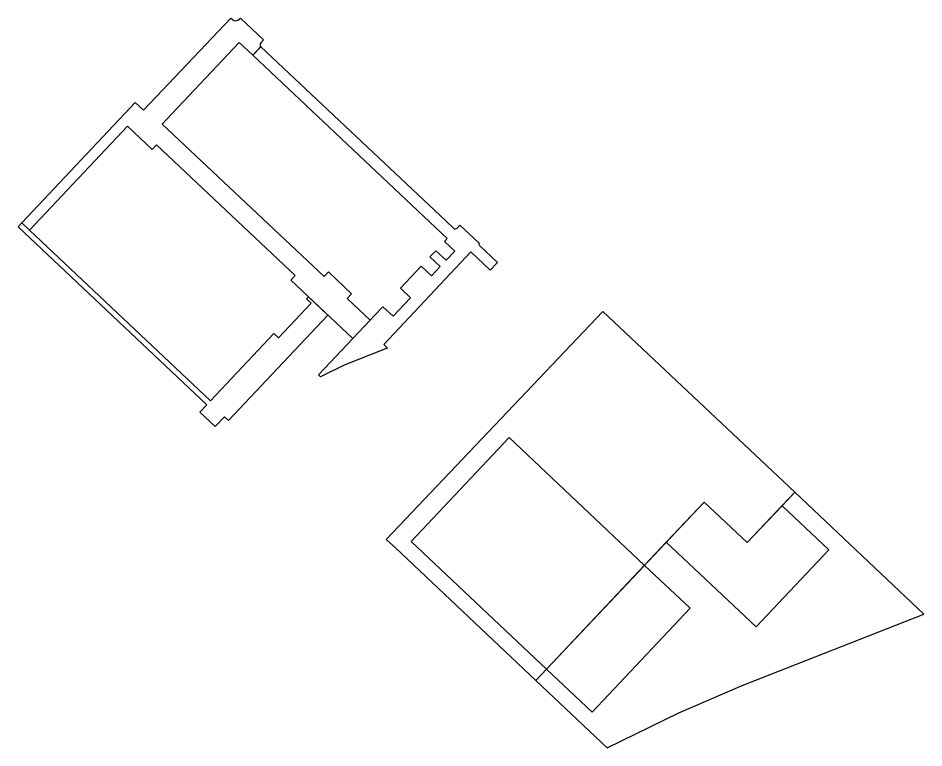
# Model space of a CAD drawing. Header units: millimetres. Extents: x 684779 to 686470, y 2544898 to 2545979.
# Drawn here: x 684778.6 to 685120.8, y 2545078.1 to 2545353.9 of the extents above; entities that cross this region are included whole.
import ezdxf

# ---------------------------------------------------------------- set-up
doc = ezdxf.new("R2010")
doc.units = ezdxf.units.MM
doc.layers.add('9', color=9, linetype='Continuous')
doc.layers.add('PLAN_道路', color=40, linetype='Continuous')

msp = doc.modelspace()

# ---------------------------------------------------------------- linework, layer by layer
for points in [[(684974.202, 2545103.602), (684921.13, 2545153.742), (684917.562, 2545156.922), (684999.457, 2545243.07), (685071.991, 2545174.697), (685054.059, 2545155.69), (685037.807, 2545171.022)], [(685015.231, 2545147.092), (684978.175, 2545107.813), (684927.003, 2545156.075), (684964.054, 2545195.359)], [(685023.465, 2545155.821), (685057.402, 2545123.812), (685084.848, 2545152.912), (685067.168, 2545169.585), (685054.059, 2545155.69), (685037.807, 2545171.022), (685023.465, 2545155.821)], [(685015.231, 2545147.092), (685032.437, 2545130.864), (684995.386, 2545091.58), (684978.175, 2545107.813)]]:
    msp.add_lwpolyline(points, close=True)
at = {"layer": '9', "ltscale": 2.5}
msp.add_lwpolyline([(685023.465, 2545155.821), (684974.202, 2545103.602), (685001.174, 2545078.121), (685028.177, 2545091.347), (685052.062, 2545101.637), (685120.773, 2545128.651), (685071.991, 2545174.697), (685067.168, 2545169.585), (685054.059, 2545155.69), (685037.807, 2545171.022), (685023.465, 2545155.821)], dxfattribs=at)
at = {"layer": 'PLAN_道路', "linetype": 'Continuous'}
for points in [[(684905.013, 2545232.762), (684881.594, 2545254.85), (684883.241, 2545256.596), (684830.862, 2545305.997), (684829.215, 2545304.251), (684819.897, 2545313.039), (684782.847, 2545273.755), (684779.948, 2545276.511), (684822.815, 2545321.962), (684825.874, 2545319.054), (684858.962, 2545353.86), (684859.404, 2545353.443, 0.4130591), (684862.226, 2545353.52), (684862.574, 2545353.889), (684871.305, 2545345.655), (684870.239, 2545344.524, 0.4142136), (684870.28, 2545343.111), (684867.23, 2545339.876), (684862.123, 2545344.693), (684834.678, 2545315.593), (684833.033, 2545313.846), (684894.14, 2545256.213), (684895.787, 2545257.959), (684904.517, 2545249.725), (684902.87, 2545247.979), (684911.6, 2545239.746)], [(684945.487, 2545275.676), (684952.768, 2545268.822), (684952.74, 2545268.791, 0.4139578), (684952.76, 2545268.085), (684959.665, 2545261.559), (684956.922, 2545258.65), (684949.647, 2545265.511), (684916.713, 2545230.592), (684918.168, 2545229.22), (684917.383, 2545228.929), (684901.748, 2545222.783), (684892.808, 2545218.362), (684892.079, 2545219.049), (684905.013, 2545232.762), (684911.6, 2545239.746), (684913.246, 2545241.492), (684916.41, 2545244.846), (684920.266, 2545241.21), (684926.853, 2545248.194), (684922.997, 2545251.83), (684930.879, 2545260.187), (684934.735, 2545256.551), (684938.028, 2545260.043), (684934.173, 2545263.679), (684936.368, 2545266.007), (684940.224, 2545262.371), (684943.517, 2545265.863), (684939.661, 2545269.499), (684940.691, 2545270.591), (684867.23, 2545339.876), (684870.263, 2545343.092), (684940.107, 2545277.23), (684943.003, 2545274.499), (684943.02, 2545274.517, 0.414211), (684944.434, 2545274.559)]]:
    msp.add_lwpolyline(points, format="xyb", close=True, dxfattribs=at)
msp.add_lwpolyline([(684895.556, 2545241.682), (684874.492, 2545219.348), (684858.024, 2545201.888), (684856.591, 2545203.246), (684853.295, 2545199.757), (684853.075, 2545199.525), (684847.245, 2545205.033), (684849.858, 2545207.804), (684778.564, 2545275.044), (684779.948, 2545276.511), (684782.847, 2545273.755), (684851.23, 2545209.259), (684875.209, 2545234.683), (684876.955, 2545233.037), (684889.306, 2545246.131), (684887.56, 2545247.778), (684888.281, 2545248.543)], close=True, dxfattribs=at)

doc.saveas('drawing.dxf')
